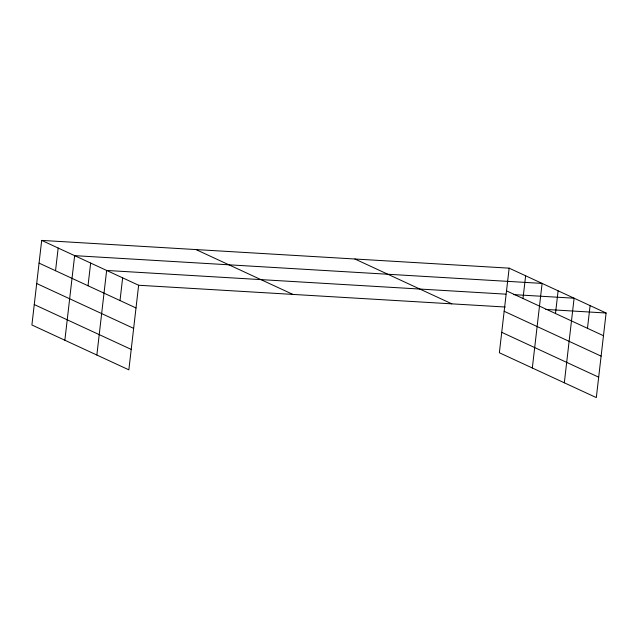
<?xml version="1.0" encoding="UTF-8"?>
<svg xmlns="http://www.w3.org/2000/svg" width="638" height="638" viewBox="0 0 638 638"><rect width="100%" height="100%" fill="white"/><g stroke="black" fill="none" stroke-linecap="round" stroke-linejoin="round"><path stroke-width="0.96" d="M41.685 240.406L31.9 324.989L128.852 369.841L138.637 285.25L41.685 240.406L509.148 268.159L606.1 313.011L596.315 397.594L499.363 352.75L509.148 268.159M55.538 270.735L58.17 248.03M64.861 340.237L74.646 255.655L542.117 283.408L532.323 367.998M88.02 285.76L90.644 263.055M96.856 355.039L106.642 270.456L505.878 294.158M120.016 300.554L122.64 277.849M523.008 298.488L525.632 275.783M555.483 313.513L558.106 290.808M564.319 382.792L574.104 298.209L513.789 294.628M587.478 328.315L590.102 305.61M138.637 285.25L505.232 307.022M545.777 309.43L606.1 313.011M506.524 290.864L603.476 335.716M504.164 311.288L601.108 356.14M354.887 259.004L451.84 303.847M501.723 332.326L598.675 377.178M195.946 249.562L292.898 294.413M39.062 263.111L136.014 307.955M36.701 283.527L133.645 328.379M34.261 304.565L131.213 349.417"/></g></svg>
